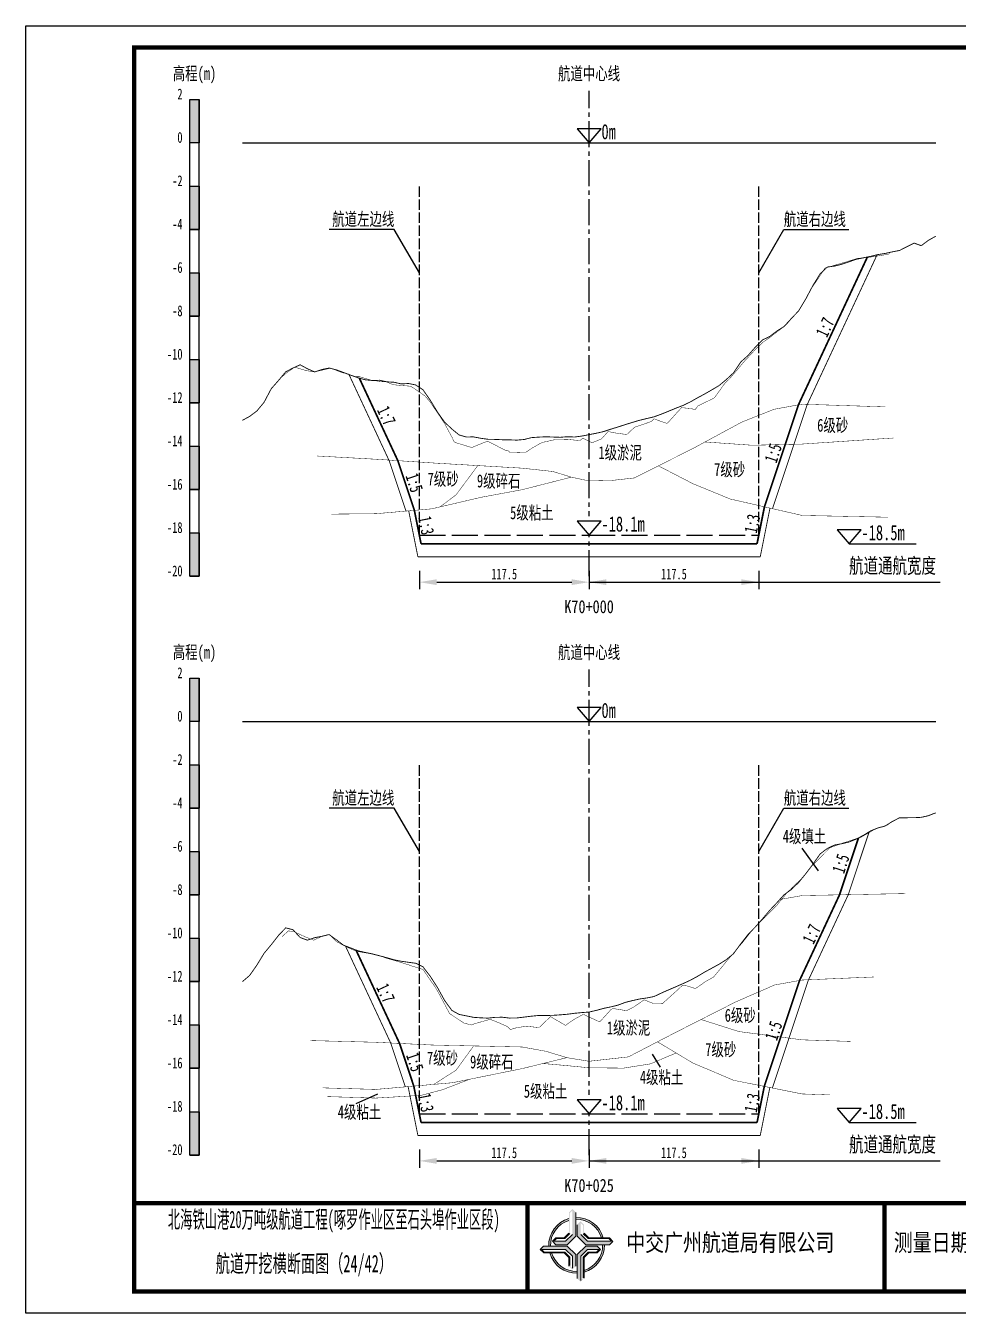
# Model space of a CAD drawing. Header units: millimetres. Extents: x 0 to 1680, y -8762 to 0.
# Drawn here: x 630 to 845.2, y -2970 to -2673 of the extents above; entities that cross this region are included whole.
import ezdxf
from ezdxf.enums import TextEntityAlignment as Align

# ---------------------------------------------------------------- set-up
doc = ezdxf.new("R2010")
doc.units = ezdxf.units.MM
for name, pattern in [('ACAD_ISO02W100', [15, 12, -3]), ('ACAD_ISO05W100', [33, 24, -3, 0, -3, 0, -3]), ('CENTER2', [1.125, 0.75, -0.125, 0.125, -0.125])]:
    doc.linetypes.add(name, pattern=pattern)
for name, color, linetype in [('0-桩号', 1, 'Continuous'), ('0-航道左右边线标注', 8, 'Continuous'), ('1-疏浚底高', 7, 'Continuous'), ('1-通航宽度', 7, 'Continuous'), ('1-通航底高', 7, 'Continuous'), ('202601', 5, 'Continuous'), ('DMX', 20, 'Continuous'), ('L1', 7, 'Continuous'), ('图幅外框线', 145, 'Continuous'), ('地质分层', 6, 'Continuous'), ('坡比', 1, 'Continuous'), ('尺寸标注', 1, 'Continuous'), ('开挖线', 4, 'Continuous'), ('标尺', 7, 'Continuous'), ('超挖线', 3, 'Continuous'), ('辅助框', 7, 'Continuous'), ('通航底面线', 7, 'ACAD_ISO02W100')]:
    doc.layers.add(name, color=color, linetype=linetype)
doc.styles.get("Standard").update_dxf_attribs({"font": 'arial.ttf'})
doc.styles.add('仿宋', font='仿宋_GB2312.ttf', dxfattribs={"width": 0.8})
doc.styles.add('仿宋GB2312', font='仿宋_GB2312.ttf', dxfattribs={"width": 0.7, "height": 2.5})
doc.styles.add('仿宋体', font='仿宋_GB2312.ttf', dxfattribs={"width": 0.8})
doc.dimstyles.new('2000', dxfattribs={"dimtxt": 3, "dimasz": 2.5, "dimexe": 1.25, "dimexo": 0.625, "dimtad": 1, "dimlfac": 2, "dimdsep": 46, "dimtxsty": 'Standard', "dimcen": 2.5, "dimadec": 0, "dimazin": 0, "dimtfac": 1, "dimtmove": 0, "dimatfit": 3, "dimfxl": 0, "dimarcsym": 0})

# ---------------------------------------------------------------- blocks, each defined once
blk = doc.blocks.new('标尺')
at = {"layer": '标尺', "linetype": 'Continuous'}
for points in [[(-2.116669999959413, 100), (0, 100), (0, 90), (-2.116669999959413, 90)], [(-2.116669999959413, 80), (0, 80), (0, 70), (-2.116669999959413, 70)], [(-2.116669999959413, 60), (0, 60), (0, 50), (-2.116669999959413, 50)], [(-2.116669999959413, 40), (0, 40), (0, 30), (-2.116669999959413, 30)], [(-2.116669999959413, 20), (0, 20), (0, 10), (-2.116669999959413, 10)], [(-2.116669999959413, 0), (0, 0), (0, -10), (-2.116669999959413, -10)]]:
    blk.add_hatch(color=256, dxfattribs=at).paths.add_polyline_path(points)
for p, q in [((-2.116669999959413, -10), (-2.116669999959413, 100)), ((0, -10), (0, 100)), ((-2.116669999959413, 80), (0, 80)), ((-2.116669999959413, 70), (0, 70)), ((-2.116669999959413, 60), (0, 60)), ((-2.116669999959413, 50), (0, 50)), ((-2.116669999959413, 40), (0, 40)), ((-2.116669999959413, 30), (0, 30)), ((-2.116669999959413, 20), (0, 20)), ((-2.116669999959413, 10), (0, 10)), ((-2.116669999959413, 0), (0, 0)), ((-2.116669999959413, -10), (0, -10))]:
    blk.add_line(p, q, dxfattribs=at)
at = {"layer": '标尺'}
for points in [[(-2.116669999959413, 100), (0, 100), (0, 90), (-2.116669999959413, 90)], [(-2.116669999959413, 100), (0, 100), (0, 90), (-2.116669999959413, 90)], [(-2.116669999959413, 80), (0, 80), (0, 70), (-2.116669999959413, 70)], [(-2.116669999959413, 80), (0, 80), (0, 70), (-2.116669999959413, 70)], [(-2.116669999959413, 60), (0, 60), (0, 50), (-2.116669999959413, 50)], [(-2.116669999959413, 60), (0, 60), (0, 50), (-2.116669999959413, 50)], [(-2.116669999959413, 40), (0, 40), (0, 30), (-2.116669999959413, 30)], [(-2.116669999959413, 40), (0, 40), (0, 30), (-2.116669999959413, 30)], [(-2.116669999959413, 20), (0, 20), (0, 10), (-2.116669999959413, 10)], [(-2.116669999959413, 20), (0, 20), (0, 10), (-2.116669999959413, 10)], [(-2.116669999959413, 0), (0, 0), (0, -10), (-2.116669999959413, -10)], [(-2.116669999959413, 0), (0, 0), (0, -10), (-2.116669999959413, -10)]]:
    blk.add_lwpolyline(points, close=True, dxfattribs=at)
at = {"layer": '标尺', "style": '仿宋GB2312', "width": 0.7}
blk.add_text('高程(m)', height=3, dxfattribs=at).set_placement((-1.058334999950603, 106.0000000009313), align=Align.MIDDLE_CENTER)
for s, p in [('2', (-3.816669999971054, 100)), ('0', (-3.816669999971054, 90)), ('-2', (-3.816669999971054, 80)), ('-4', (-3.816669999971054, 70)), ('-6', (-3.816669999971054, 60)), ('-8', (-3.816669999971054, 50)), ('-10', (-3.816669999971054, 40)), ('-12', (-3.816669999971054, 30)), ('-14', (-3.816669999971054, 20)), ('-16', (-3.816669999971054, 10)), ('-18', (-3.816669999971054, 0)), ('-20', (-3.816669999971054, -10))]:
    blk.add_text(s, height=2.5, dxfattribs=at).set_placement(p, align=Align.RIGHT)
blk = doc.blocks.new('*D100')
at = {"layer": 'Defpoints', "color": 0, "ltscale": 0.5}
for p in [(720.8333333328799, -2790.5), (760, -2790.5), (760, -2801.353346319222)]:
    blk.add_point(p, dxfattribs=at)
at = {"layer": '尺寸标注', "color": 0, "lineweight": -2, "ltscale": 0.5}
for p, q in [((720.8333333328799, -2798.75), (720.8333333328799, -2802.953346319222)), ((760, -2798.75), (760, -2802.953346319222)), ((724.8333333328799, -2801.353346319222), (756, -2801.353346319222))]:
    blk.add_line(p, q, dxfattribs=at)
at = {"layer": '尺寸标注', "color": 0, "ltscale": 0.5}
for points in [[(724.8333333328799, -2800.686679652555), (724.8333333328799, -2802.020012985888), (720.8333333328799, -2801.353346319222)], [(756, -2800.686679652555), (756, -2802.020012985888), (760, -2801.353346319222)]]:
    blk.add_solid(points, dxfattribs=at)
at = {"layer": '尺寸标注', "color": 0, "ltscale": 0.5, "insert": (740.4166666664399, -2799.478346319222), "char_height": 2.5, "attachment_point": 5, "style": '仿宋GB2312'}
blk.add_mtext('117.5', dxfattribs=at)
blk = doc.blocks.new('*D101')
at = {"layer": 'Defpoints', "color": 0, "ltscale": 0.5}
for p in [(720.833333335371, -2924), (760, -2924), (760, -2934.853316132112)]:
    blk.add_point(p, dxfattribs=at)
at = {"layer": '尺寸标注', "color": 0, "lineweight": -2, "ltscale": 0.5}
for p, q in [((720.833333335371, -2932.25), (720.833333335371, -2936.453316132112)), ((760, -2932.25), (760, -2936.453316132112)), ((724.833333335371, -2934.853316132112), (756, -2934.853316132112))]:
    blk.add_line(p, q, dxfattribs=at)
at = {"layer": '尺寸标注', "color": 0, "ltscale": 0.5}
for points in [[(724.833333335371, -2934.186649465445), (724.833333335371, -2935.519982798779), (720.833333335371, -2934.853316132112)], [(756, -2934.186649465445), (756, -2935.519982798779), (760, -2934.853316132112)]]:
    blk.add_solid(points, dxfattribs=at)
at = {"layer": '尺寸标注', "color": 0, "ltscale": 0.5, "insert": (740.4166666676855, -2932.978316132112), "char_height": 2.5, "attachment_point": 5, "style": '仿宋GB2312'}
blk.add_mtext('117.5', dxfattribs=at)
blk = doc.blocks.new('*D61')
at = {"layer": 'Defpoints', "color": 0, "ltscale": 0.5}
for p in [(760, -2790.5), (799.166666664629, -2790.5), (799.166666664629, -2801.353292630159)]:
    blk.add_point(p, dxfattribs=at)
at = {"layer": '尺寸标注', "color": 0, "lineweight": -2, "ltscale": 0.5}
for p, q in [((760, -2798.75), (760, -2802.953292630159)), ((799.166666664629, -2798.75), (799.166666664629, -2802.953292630159)), ((764, -2801.353292630159), (795.166666664629, -2801.353292630159))]:
    blk.add_line(p, q, dxfattribs=at)
at = {"layer": '尺寸标注', "color": 0, "ltscale": 0.5}
for points in [[(764, -2800.686625963492), (764, -2802.019959296825), (760, -2801.353292630159)], [(795.166666664629, -2800.686625963492), (795.166666664629, -2802.019959296825), (799.166666664629, -2801.353292630159)]]:
    blk.add_solid(points, dxfattribs=at)
at = {"layer": '尺寸标注', "color": 0, "ltscale": 0.5, "insert": (779.5833333323145, -2799.478292630159), "char_height": 2.5, "attachment_point": 5, "style": '仿宋GB2312'}
blk.add_mtext('117.5', dxfattribs=at)
blk = doc.blocks.new('*D62')
at = {"layer": 'Defpoints', "color": 0, "ltscale": 0.5}
for p in [(760, -2924), (799.1666666673218, -2924), (799.1666666673218, -2934.853262432221)]:
    blk.add_point(p, dxfattribs=at)
at = {"layer": '尺寸标注', "color": 0, "lineweight": -2, "ltscale": 0.5}
for p, q in [((760, -2932.25), (760, -2936.453262432221)), ((799.1666666673218, -2932.25), (799.1666666673218, -2936.453262432221)), ((764, -2934.853262432221), (795.1666666673218, -2934.853262432221))]:
    blk.add_line(p, q, dxfattribs=at)
at = {"layer": '尺寸标注', "color": 0, "ltscale": 0.5}
for points in [[(764, -2934.186595765554), (764, -2935.519929098887), (760, -2934.853262432221)], [(795.1666666673218, -2934.186595765554), (795.1666666673218, -2935.519929098887), (799.1666666673218, -2934.853262432221)]]:
    blk.add_solid(points, dxfattribs=at)
at = {"layer": '尺寸标注', "color": 0, "ltscale": 0.5, "insert": (779.5833333336609, -2932.978262432221), "char_height": 2.5, "attachment_point": 5, "style": '仿宋GB2312'}
blk.add_mtext('117.5', dxfattribs=at)
blk = doc.blocks.new('通航底高')
at = {"layer": '1-通航底高'}
for p, q in [((-2.762494692986365, 3.232132659759372), (5.923793651163578e-06, 6.932765245437622e-06)), ((2.762506540631875, 3.232132659759372), (-2.762494692986365, 3.232132659759372)), ((5.923793651163578e-06, 6.932765245437622e-06), (2.762506540631875, 3.232132659759372))]:
    blk.add_line(p, q, dxfattribs=at)
at = {"layer": '1-通航底高', "style": '仿宋', "width": 0.7}
blk.add_attdef('通航底高', (2.856129719933961, 0.8203305718488991), '', height=3.5, dxfattribs=at)
blk = doc.blocks.new('疏浚底高')
at = {"layer": '1-疏浚底高'}
for p, q in [((-2.762500616780017, 3.232125726994127), (0, 0)), ((2.762500616838224, 3.232125726994127), (-2.762500616780017, 3.232125726994127)), ((0, 0), (2.762500616838224, 3.232125726994127)), ((-5.923793651163578e-06, -6.932765245437622e-06), (15.51466270413067, -6.932765245437622e-06))]:
    blk.add_line(p, q, dxfattribs=at)
at = {"layer": '1-疏浚底高', "style": '仿宋', "width": 0.7}
blk.add_attdef('疏浚底高', (2.856123796140309, 0.8203236390836537), '', height=3.5, dxfattribs=at)

msp = doc.modelspace()

# ---------------------------------------------------------------- hatches: boundary and pattern name
at = {"layer": '辅助框'}
h = msp.add_hatch(color=5, dxfattribs=at)
h.paths.add_polyline_path([(756.9546421004719, -2946.74553191449), (756.1757059279867, -2945.967633330601), (755.3669512679762, -2946.776153838413), (755.3669512679762, -2951.536597661751), (754.2904413528032, -2952.61202307679), (752.3438002486713, -2952.61202307679), (751.547657017488, -2953.407358598965), (752.3430715377517, -2954.199178398865), (754.978640901137, -2954.199178398865), (756.9546421004719, -2952.223855132359)])
h.paths.add_polyline_path([(756.1454878371842, -2951.83503367235), (754.5901777511127, -2953.390380010384), (751.8645652053542, -2953.390380010384), (752.4652603744156, -2952.792388774889), (754.409891606111, -2952.792388774889), (755.5465556777604, -2951.624466802376), (755.5465556777604, -2946.865021880406), (756.1454878371842, -2946.267331255215)], flags=16)
h = msp.add_hatch(color=5, dxfattribs=at)
edge = h.paths.add_edge_path()
edge.add_ellipse((757.1048981643207, -2954.349361724156), major_axis=(-6.017077195920141, 1.733884546287947e-06), ratio=0.9999999825377229, start_angle=-73.21171767175571, end_angle=1.446762146054482, ccw=False)
edge.add_line((755.3669512679762, -2948.588740434902), (755.3669512679762, -2948.167564622419))
edge.add_ellipse((757.1048981643207, -2954.349361724156), major_axis=(-6.421454345493813, 3.783831980513644e-06), ratio=0.9999999825377264, start_angle=-74.29719975771904, end_angle=1.35689506309039)
edge.add_line((750.685244392354, -2954.501418437975), (751.0897390786893, -2954.501279624957))
edge = h.paths.add_edge_path()
edge.add_ellipse((757.1048981643207, -2954.349361724156), major_axis=(-6.017077195920906, 2.624791690933952e-07), ratio=0.9999999825377339, start_angle=196.7802887631043, end_angle=271.43091869106274, ccw=False)
edge.add_line((762.865761531014, -2952.612217217224), (763.2869208644516, -2952.612217217224))
edge.add_ellipse((757.1048981643207, -2954.349361724156), major_axis=(-6.42145434549481, 2.055023733972632e-07), ratio=0.9999999825377471, start_angle=195.6953323995753, end_angle=271.3407921785149)
edge.add_line((756.9546421004719, -2947.929665483731), (756.9546421004719, -2948.334160818356))
edge = h.paths.add_edge_path()
edge.add_ellipse((757.1048981643207, -2954.349361724156), major_axis=(-6.421454345494847, 2.398647111377442e-07), ratio=0.9999999825377328, start_angle=105.7065267224622, end_angle=181.3336320078198)
edge.add_line((763.5246130752154, -2954.199907793301), (763.1201189920195, -2954.199907793301))
edge.add_ellipse((757.1048981643207, -2954.349361724156), major_axis=(-6.017077195920033, 3.038804149501319e-06), ratio=0.9999999825377467, start_angle=106.79232762585761, end_angle=181.4233031416354, ccw=False)
edge.add_line((758.8432505386062, -2960.109860479134), (758.8432505386062, -2960.53104462673))
edge = h.paths.add_edge_path()
edge.add_ellipse((757.1048981643207, -2954.349361724156), major_axis=(6.017077195919978, 2.129043967020969e-06), ratio=0.9999999825377341, start_angle=196.8039056354283, end_angle=271.4347580706571, ccw=False)
edge.add_line((751.3447520370073, -2956.088882915514), (750.9235845124311, -2956.089027449148))
edge.add_ellipse((757.1048981643207, -2954.349361724156), major_axis=(6.421454345494965, 1.010893226884053e-06), ratio=0.9999999825377122, start_angle=195.7186902341801, end_angle=271.3444001294426)
edge.add_line((757.2555596847124, -2960.769048223275), (757.2555596847124, -2960.364552247542))
h = msp.add_hatch(color=5, dxfattribs=at)
h.paths.add_polyline_path([(759.2303930922933, -2954.199907793301), (764.7087164382524, -2954.199907793301), (765.4866149795241, -2953.420971685188), (764.6780945357866, -2952.612217217224), (759.9176505202837, -2952.612217217224), (758.8422251479811, -2951.535707109707), (758.8422251479811, -2949.589066240566), (758.0468895400651, -2948.792922881382), (757.2550698898025, -2949.58833735873), (757.2550698898025, -2952.223906743782)])
h.paths.add_polyline_path([(758.0638682998307, -2951.835443486946), (758.0638682998307, -2949.109831133144), (758.6618594283648, -2949.710526152867), (758.6618594283648, -2951.65515742709), (759.8297815505452, -2952.791821563022), (764.5892263869829, -2952.791821563022), (765.1869169906265, -2953.390753594178), (759.6192146590836, -2953.390753594178)], flags=16)
h = msp.add_hatch(color=5, dxfattribs=at)
h.paths.add_polyline_path([(754.9782503555007, -2954.499945122498), (749.4999273299761, -2954.501825176257), (748.7222961379475, -2955.281028228062), (749.531094078023, -2956.089505327481), (754.2915378371663, -2956.087871709603), (755.3673325637467, -2957.164012334602), (755.368000605721, -2959.110653374451), (756.1636093948073, -2959.906523638027), (756.9551560134478, -2959.110837432163), (756.9542515548355, -2956.475268389004)])
h.paths.add_polyline_path([(756.1455864882953, -2956.864009014147), (756.1465218581743, -2959.589621367711), (755.5483246261067, -2958.989131426113), (755.5476572890766, -2957.044500322598), (754.3793451339193, -2955.908237114685), (749.6199005752094, -2955.909870391148), (749.0220044661946, -2955.311143438118), (754.5897064986713, -2955.309232793587)], flags=16)
h = msp.add_hatch(color=5, dxfattribs=at)
h.paths.add_polyline_path([(759.2315609054156, -2954.499116606968), (757.2555596847124, -2956.474439873474), (757.2555596847124, -2961.952763262051), (758.034495878566, -2962.730661675232), (758.8432505386062, -2961.92214116742), (758.8432505386062, -2957.161697344082), (759.9197604537494, -2956.086271929043), (761.8664015578813, -2956.086271929043), (762.6625447677262, -2955.290936406868), (761.8671302474625, -2954.499116606968)])
h.paths.add_polyline_path([(759.6200240768082, -2955.307915166633), (762.34563657986, -2955.307915166633), (761.744941432137, -2955.905906230944), (759.8003101791031, -2955.905906230944), (758.6636461074538, -2957.073828203457), (758.6636461074538, -2961.833273125428), (758.0647139693684, -2962.430963750619), (758.0647139693684, -2956.863261333483)], flags=16)

# ---------------------------------------------------------------- linework, layer by layer
at = {"layer": '0-航道左右边线标注', "linetype": 'ACAD_ISO02W100', "ltscale": 0.2}
for points in [[(720.8333333328801, -2790.5), (720.8333333328801, -2710)], [(799.1666666646288, -2790.5), (799.1666666646288, -2710)], [(720.8333333353712, -2924), (720.8333333353712, -2843.5)], [(799.1666666673218, -2924), (799.1666666673218, -2843.5)]]:
    msp.add_lwpolyline(points, dxfattribs=at)
at = {"layer": '0-航道左右边线标注'}
for points in [[(720.8333333328799, -2730), (715.0598306410127, -2719.999999999984), (700.0598306410127, -2719.99999999994)], [(799.166666664629, -2730), (804.9401693565544, -2720.000000000016), (819.9401693565544, -2720.00000000006)], [(720.833333335371, -2863.5), (715.0598306435038, -2853.499999999984), (700.0598306435038, -2853.49999999994)], [(799.1666666673218, -2863.5), (804.9401693592472, -2853.500000000016), (819.9401693592472, -2853.50000000006)]]:
    msp.add_lwpolyline(points, dxfattribs=at)
at = {"layer": '1-通航宽度'}
for points in [[(760, -2801.35), (841, -2801.35)], [(760, -2934.85), (841, -2934.85)]]:
    msp.add_lwpolyline(points, dxfattribs=at)
at = {"layer": '202601', "color": 1, "linetype": 'Continuous', "const_width": 0.1}
for points in [[(689.1659999998005, -2754), (689.8263703701706, -2753.35000038147), (692.0597037035046, -2751.75000190735), (694.7330370368376, -2752.550001144409), (696.6430370368375, -2752.849998474121), (699.8763703701707, -2752.10000038147), (700.3130370368376, -2751.950001716608), (700.4997037035046, -2752.049999237061), (703.1297037035046, -2753.049998283379), (704.5497037035046, -2753.35000038147), (705.7797037035045, -2753.94999980926), (706.9863703701706, -2753.94999980926), (709.6530370368376, -2754.74999904632), (712.1830370368376, -2755.10000228882), (713.2130370368376, -2755.149998664858), (714.7697037035045, -2755.799999237061), (716.8497037035046, -2755.99999904632), (718.8397037035046, -2756.149997711178), (719.6930370368376, -2756.700000762939), (722.1963703701706, -2758.449997901909), (723.2130370368376, -2759.650001525879), (725.5397037035046, -2763.04999828339), (726.6530370368376, -2764.74999904632), (728.3763703701705, -2767.950000762939), (728.8863703701705, -2769.000000953669), (729.2997037035046, -2769.200000762939), (732.9330370368376, -2770.300002098078), (735.7130370368376, -2769.14999961853), (736.6397037035046, -2768.85000228882), (740.8163703701706, -2770.99999904632), (741.3697037035046, -2771.050000190729), (741.7563703701705, -2771.44999980926), (742.2263703701706, -2771.44999980926), (745.4830370368376, -2771.35000228882), (746.7997037035046, -2770.450000762939), (748.3897037035047, -2769.549999237061), (749.1097037035046, -2769.14999961853), (752.2263703701706, -2768.44999790192), (752.6863703701706, -2768.44999790192), (754.9630370368376, -2768.400001525879), (757.8363703701706, -2768.699998855591), (758.6130370368376, -2768.150000572199), (760.6797037035046, -2769.200000762939), (762.8763703701707, -2768.299999237061), (764.3930370368375, -2766.599998474121), (765.8163703701706, -2766.900000572199), (768.6897037035046, -2767.300000190729), (770.5297037035045, -2765.59999942779), (772.0363703701705, -2765.10000228882), (774.3430370368376, -2764.29999828339), (775.0097037035046, -2763.649997711178), (775.4163703701706, -2763.85000228882), (778.0297037035045, -2764.74999904632), (780.3697037035046, -2762.150001525879), (781.3463703701706, -2761.10000133514), (783.4497037035046, -2761.300001144409), (784.4863703701706, -2761.550002098078), (785.1130370368376, -2760.700001716608), (788.8030370368376, -2758.899998664851), (789.0197037035045, -2758.699998855591), (791.3597037035046, -2755.450000762939), (792.4130370368375, -2754.450001716608), (796.0663703701706, -2750.149998664851), (796.5897037035046, -2749.60000038147), (798.4097037035045, -2747.649998664858), (800.1863703701706, -2745.949997901909), (801.5830370368376, -2745), (805.1763703701706, -2742.24999904632), (805.3763703701705, -2742.10000038147), (805.6063703701706, -2741.84999942779), (808.6063703701706, -2738.399999141689), (809.5663703701706, -2736.84999942779), (811.0430370368376, -2734.000000953669), (813.3897037035046, -2730.55000066757), (814.4330370368376, -2728.90000104904), (819.4097037035045, -2727.449998855591), (819.4830370368376, -2727.400000095358), (819.5163703701705, -2727.400000095358), (819.5530370368376, -2727.400000095358), (822.0097037035046, -2726.64999961853), (824.6763703701706, -2726.40000104904), (825.0363703701706, -2726.349999904629), (828.8730370368376, -2725.750000476828), (829.1497037035045, -2725.650000572199), (829.3263703701706, -2725.450000762939)], [(689.1660000001984, -2883.14999999907), (689.3963703705685, -2882.90000057127), (690.5997037039025, -2881.799999236131), (691.8897037039025, -2881.94999790098), (694.5463703705685, -2883.19999790098), (696.4197037039025, -2883.95000076201), (698.7030370372355, -2882.90000057127), (700.0463703705685, -2882.649999617601), (701.8197037039025, -2884.35000038054), (704.7697037039025, -2885.850001334213), (706.2997037039025, -2886.500001906421), (708.6063703705685, -2886.900001524949), (709.8530370372355, -2886.999999045391), (712.4030370372355, -2887.799998282462), (712.8297037039025, -2887.950001715679), (713.4363703705685, -2888.150001524949), (715.7197037039025, -2888.800002097149), (718.5697037039025, -2889.699998854661), (718.6730370372355, -2889.749999999069), (719.2863703705685, -2889.94999980833), (721.6630370372355, -2890.69999790098), (721.7763703705685, -2890.850001334213), (724.4397037039025, -2894.699998854661), (725.2997037039025, -2896.149998663921), (727.7963703705685, -2900.850001334213), (731.1197037039025, -2903.049999236131), (732.8097037039025, -2903.499999999069), (733.7930370372355, -2903.150001524949), (737.1763703705685, -2902.199998854661), (739.2097037039025, -2902.99999809172), (741.1097037039025, -2903.849998473192), (741.8230370372355, -2904.5500001898), (743.4063703705685, -2904.09999942686), (745.6197037039025, -2903.800002097149), (748.3863703705684, -2904.09999942686), (748.4563703705685, -2904.09999942686), (748.6830370372355, -2903.899999617601), (751.1297037039025, -2901.549998282449), (751.6597037039024, -2901.900001524949), (754.5630370372355, -2903.600002287891), (756.4497037039025, -2902.249999999069), (758.6830370372355, -2901.05000114348), (762.4530370372355, -2902.799998282449), (762.4563703705685, -2902.799998282449), (765.0530370372355, -2899.94999980833), (765.4963703705685, -2899.699998854661), (768.6630370372354, -2900.20000076201), (770.1530370372354, -2899.44999790098), (772.7230370372355, -2897.70000076201), (774.8463703705685, -2898.55000114348), (776.1930370372355, -2898.55000114348), (777.0063703705684, -2898.499999999069), (780.2230370372355, -2895.60000038054), (781.6163703705685, -2894.299999236131), (782.6197037039025, -2894.499999045391), (784.5497037039025, -2895.099998473192), (786.8663703705685, -2893.499999999069), (788.7230370372355, -2892.44999980833), (790.2697037039025, -2890.60000038054), (791.8997037039024, -2888.600002287891), (793.3197037039025, -2886.94999790098), (795.4863703705685, -2884.400001524949), (797.8430370372355, -2881.399999617601), (800.6363703705684, -2878.600002287891), (802.9330370372355, -2876.300002097149), (803.2163703705685, -2876.05000114348), (803.4730370372355, -2875.699997900992), (805.8930370372354, -2872.74999952223), (807.9697037039025, -2870.749999045391), (808.8363703705685, -2869.94999980833), (809.9997037039025, -2868.55000114348), (811.5463703705685, -2866.6999993315), (815.0430370372355, -2863.14999914076), (815.4797037039025, -2862.649999617601), (818.7897037039025, -2861.45000076201), (818.9997037039025, -2861.399999617601), (821.2463703705685, -2860.64999914076), (822.7430370372355, -2860.20000076201), (826.1330370372355, -2858.249999045391), (826.7297037039025, -2858.049999236131), (828.8930370372354, -2857.349999903699), (829.2097037039025, -2857.150000094442), (829.2730370372354, -2857.0500001898)]]:
    msp.add_lwpolyline(points, dxfattribs=at)
at = {"layer": 'DMX', "color": 7, "linetype": 'Continuous', "const_width": 0.2}
for points in [[(679.9999999999994, -2764.029999999795), (679.9999999999994, -2764.029999999795), (681.6666666666279, -2763.115000000224), (683.3333333333721, -2761.875), (685, -2759.85999999987), (686.6666666666279, -2756.714999999851), (688.3333333333721, -2754.830000000075), (690, -2752.819999999832), (691.6666666666279, -2751.959999999963), (693.3333333333721, -2751.209999999963), (695, -2752.120000000112), (696.6666666666279, -2752.85999999987), (698.3333333333721, -2752.305000000168), (700, -2751.955000000075), (701.6666666666279, -2752.370000000112), (703.3333333333721, -2752.979999999981), (705, -2753.60999999987), (706.6666666666279, -2754.200000000186), (708.3333333333721, -2754.669999999925), (710, -2754.834999999963), (711.6666666666279, -2754.774999999907), (713.3333333333721, -2755.14000000013), (715, -2755.240000000224), (716.6666666666279, -2755.625), (718.3333333333721, -2755.524999999907), (720, -2755.865000000224), (721.6666666666279, -2756.964999999851), (723.3333333333721, -2759.345000000205), (725, -2762.075000000186), (726.6666666666279, -2764.450000000186), (728.3333333333721, -2766.01500000013), (730, -2767.395000000019), (731.6666666666279, -2767.85999999987), (733.3333333333721, -2767.845000000205), (735, -2768.160000000149), (736.6666666666279, -2768.39000000013), (738.3333333333721, -2768.424999999814), (740, -2768.5), (741.6666666666279, -2768.524999999907), (743.3333333333721, -2768.589999999851), (745, -2768.444999999832), (746.6666666666279, -2768.020000000019), (748.3333333333721, -2767.895000000019), (750, -2767.819999999832), (751.6666666666279, -2767.875), (753.3333333333721, -2767.935000000056), (755, -2767.805000000168), (756.6666666666279, -2767.870000000112), (758.3333333333721, -2767.649999999907), (760, -2767.330000000075), (761.6666666666279, -2767), (763.3333333333721, -2766.620000000112), (765, -2766.069999999832), (766.6666666666279, -2765.555000000168), (768.3333333333721, -2765.020000000019), (770, -2764.495000000112), (771.6666666666279, -2764.004999999888), (773.3333333333721, -2763.604999999981), (775, -2763.209999999963), (776.6666666666279, -2762.600000000093), (778.3333333333721, -2761.924999999814), (780, -2761.23499999987), (781.6666666666279, -2760.595000000205), (783.3333333333721, -2759.794999999925), (785, -2758.845000000205), (786.6666666666279, -2757.955000000075), (788.3333333333721, -2756.990000000224), (790, -2756), (791.6666666666279, -2754.620000000112), (793.3333333333721, -2753.069999999832), (795, -2750.580000000075), (796.6666666666279, -2749.084999999963), (798.3333333333721, -2747.174999999814), (800, -2745.490000000224), (801.6666666666279, -2744.694999999832), (803.3333333333721, -2743.419999999925), (805, -2742.379999999888), (806.6666666666279, -2740.544999999925), (808.3333333333721, -2738.805000000168), (810, -2736.044999999925), (811.6666666666279, -2732.899999999907), (813.3333333333721, -2730.200000000186), (815, -2728.660000000149), (816.6666666666279, -2728.435000000056), (818.3333333333721, -2728.009999999776), (820, -2727.450000000186), (821.6666666666279, -2726.85999999987), (823.3333333333721, -2726.529999999795), (825, -2726.185000000056), (826.6666666666279, -2725.785000000149), (828.3333333333721, -2725.520000000019), (830, -2725.149999999907), (831.6666666666279, -2724.834999999963), (833.3333333333721, -2723.979999999981), (835, -2723.129999999888), (836.6666666666279, -2723.73499999987), (838.3333333333721, -2722.48499999987), (840, -2721.555000000168)], [(679.9999999999995, -2893.504999999888), (679.9999999999995, -2893.504999999888), (681.6666666666279, -2892.084999999963), (683.3333333333721, -2889.700000000186), (685, -2886.970000000205), (686.6666666666279, -2884.975000000093), (688.3333333333721, -2882.839999999851), (690, -2881.095000000205), (691.6666666666279, -2881.529999999795), (693.3333333333721, -2883.334999999963), (695, -2883.935000000056), (696.6666666666279, -2883.365000000224), (698.3333333333721, -2883.049999999814), (700, -2882.645000000019), (701.6666666666279, -2883.830000000075), (703.3333333333721, -2885.104999999981), (705, -2885.740000000224), (706.6666666666279, -2886.39000000013), (708.3333333333721, -2886.770000000019), (710, -2887.115000000224), (711.6666666666279, -2887.544999999925), (713.3333333333721, -2887.995000000112), (715, -2888.470000000205), (716.6666666666279, -2888.799999999814), (718.3333333333721, -2889.040000000037), (720, -2889.26500000013), (721.6666666666279, -2890.089999999851), (723.3333333333721, -2892.245000000112), (725, -2894.830000000075), (726.6666666666279, -2897.850000000093), (728.3333333333721, -2900.14000000013), (730, -2901.064999999944), (731.6666666666279, -2901.395000000019), (733.3333333333721, -2901.740000000224), (735, -2901.854999999981), (736.6666666666279, -2901.924999999814), (738.3333333333721, -2901.73499999987), (740, -2901.714999999851), (741.6666666666279, -2901.910000000149), (743.3333333333721, -2901.884999999776), (745, -2901.680000000168), (746.6666666666279, -2901.475000000093), (748.3333333333721, -2901.314999999944), (750, -2901.310000000056), (751.6666666666279, -2901.279999999795), (753.3333333333721, -2901.165000000037), (755, -2901.024999999907), (756.6666666666279, -2900.805000000168), (758.3333333333721, -2900.64000000013), (760, -2900.520000000019), (761.6666666666279, -2900.134999999776), (763.3333333333721, -2899.680000000168), (765, -2899.330000000075), (766.6666666666279, -2898.924999999814), (768.3333333333721, -2898.299999999814), (770, -2897.879999999888), (771.6666666666279, -2897.509999999776), (773.3333333333721, -2897.26500000013), (775, -2896.935000000056), (776.6666666666279, -2896.149999999907), (778.3333333333721, -2895.404999999795), (780, -2894.694999999832), (781.6666666666279, -2893.964999999851), (783.3333333333721, -2893.205000000075), (785, -2892.294999999925), (786.6666666666279, -2891.299999999814), (788.3333333333721, -2890.395000000019), (790, -2889.490000000224), (791.6666666666279, -2888.435000000056), (793.3333333333721, -2887.055000000168), (795, -2884.785000000149), (796.6666666666279, -2882.645000000019), (798.3333333333721, -2880.935000000056), (800, -2879.049999999814), (801.6666666666279, -2877.084999999963), (803.3333333333721, -2875.314999999944), (805, -2873.459999999963), (806.6666666666279, -2872.270000000019), (808.3333333333721, -2870.665000000037), (810, -2868.620000000112), (811.6666666666279, -2866.419999999925), (813.3333333333721, -2864.040000000037), (815, -2862.759999999776), (816.6666666666279, -2861.98499999987), (818.3333333333721, -2861.689999999944), (820, -2861.294999999925), (821.6666666666279, -2860.60999999987), (823.3333333333721, -2859.729999999981), (825, -2858.714999999851), (826.6666666666279, -2858.049999999814), (828.3333333333721, -2857.604999999981), (830, -2856.549999999814), (831.6666666666279, -2855.694999999832), (833.3333333333721, -2855.694999999832), (835, -2855.689999999944), (836.6666666666279, -2855.600000000093), (838.3333333333721, -2855.220000000205), (840, -2854.560000000056)]]:
    msp.add_lwpolyline(points, dxfattribs=at)
at = {"layer": 'L1', "linetype": 'CENTER2', "ltscale": 8}
for p, q in [((759.9999999999995, -2800), (759.9999999999995, -2688)), ((759.9999999999995, -2933.499999999069), (759.9999999999995, -2821.499999999069))]:
    msp.add_line(p, q, dxfattribs=at)
at = {"layer": 'L1'}
for p, q in [((757.2374993832195, -2696.767874272773), (759.9999999999995, -2699.999999999767)), ((762.7625006168378, -2696.767874272773), (757.2374993832195, -2696.767874272773)), ((759.9999999999995, -2699.999999999767), (762.7625006168378, -2696.767874272773)), ((679.9999999999995, -2699.999999999767), (839.9999999999995, -2700.000000000233)), ((757.2374993832195, -2830.267874271842), (759.9999999999995, -2833.499999998836)), ((762.7625006168378, -2830.267874271842), (757.2374993832195, -2830.267874271842)), ((759.9999999999995, -2833.499999998836), (762.7625006168378, -2830.267874271842)), ((679.9999999999995, -2833.499999998836), (839.9999999999995, -2833.499999999302))]:
    msp.add_line(p, q, dxfattribs=at)
at = {"layer": '地质分层', "linetype": 'ACAD_ISO05W100', "ltscale": 0.2, "const_width": 0.1, "flags": 128}
for points in [[(697.3205324839801, -2772.249301085249), (710.8337391670793, -2772.9971868149), (724.9243048229255, -2773.915503333788), (744.5627681049518, -2775.053447155282), (751.6192534556612, -2775.821272626519), (755.9256796329282, -2777.126778427511), (760, -2778.004062753171), (765.3250140412711, -2777.877780733164), (770.4319041748531, -2777.313856062479), (783.9524045432918, -2770.526571780909), (795.2218185006641, -2764.441838043742), (802.6811638432555, -2761.474167640787), (809.1669010939077, -2760.295166984666), (828.3764063995332, -2760.918318263721)], [(786.7603589860955, -2769.010463206563), (797.7140927412547, -2769.774223592598), (809.1669010939077, -2769.495167747606), (830.1940538119525, -2768.098600167781)], [(725.6259501884924, -2783.984774061013), (729.3111269436777, -2781.200764054898), (734.3189234428573, -2774.459871192928)], [(775.9980370022822, -2774.519660225138), (783.9908547769301, -2778.650317155756), (792.5547704701312, -2782.1644157595), (809.1669010939077, -2785.96183301555), (828.9566553807817, -2786.367606084794)], [(700.5119018829428, -2785.656980247237), (710.8337391670793, -2785.559686904307), (723.6834109164774, -2784.437610911205), (735.1206077118404, -2781.77141813701), (744.5627681049518, -2780.022060459945), (755.9256796329282, -2777.126778427511)], [(804.006332744495, -2874.565951655153), (809.1669010939077, -2873.642637300305), (832.9582025565245, -2873.192516798297)], [(695.6741633852944, -2907.099167915992), (710.8337391670793, -2907.489124225453), (723.662438061554, -2908.120692558121), (744.5627681049518, -2908.57947345823), (750.095226009842, -2909.579628937412), (754.8665504679084, -2911.038565317169), (760, -2911.874875327572), (769.0791550432332, -2910.860908857547), (779.6040326566435, -2905.408739786595), (793.8725648443215, -2898.163855533116), (802.8384602540173, -2894.268872247078), (809.1669010939077, -2893.132444656454), (825.6830175790951, -2892.428000741851)], [(785.8439197250409, -2902.240420931485), (794.5681645274162, -2905.01843392849), (809.1669010939077, -2906.932445800863), (820.4325873416648, -2907.29215795685)], [(775.7767828733195, -2907.39135789033), (784.0258095348254, -2912.305040531792), (793.3797027575783, -2916.264626166783), (809.1669010939077, -2919.410222010221), (815.6060785718979, -2919.633086357432)], [(724.1849543857388, -2917.198830540292), (729.3286043223925, -2913.906640431844), (733.3634217240615, -2908.33363780845)], [(749.3674191535683, -2912.386273106094), (754.737217863556, -2912.863581673242), (760, -2913.374875089154), (767.9682452819543, -2913.450380599126), (774.1615768461488, -2912.470584050752), (780.0903616255382, -2909.960819465108)], [(698.5299671082757, -2918.00888958713), (710.8337391670793, -2918.364124285057), (728.4582308498211, -2916.825859072618), (744.5627681049518, -2913.563780110795), (754.8665504679084, -2911.038565317169)], [(699.6240510316566, -2920.025021226145), (710.8337391670793, -2920.364124761894), (721.2715326189063, -2919.72892712662), (726.1651987293735, -2918.443609559909), (732.4420984488679, -2916.018900730647)]]:
    msp.add_lwpolyline(points, dxfattribs=at)
at = {"layer": '地质分层'}
for points in [[(809.1209558768824, -2862.741183611204), (812.8807435788622, -2867.9749693827)], [(774.5245357328022, -2910.222837283978), (776.3711852822962, -2913.266418516618)], [(706.2201976277647, -2921.618989033177), (711.2695235177089, -2919.405116174865)]]:
    msp.add_lwpolyline(points, dxfattribs=at)
at = {"layer": '开挖线', "linetype": 'Continuous', "const_width": 0.4, "flags": 128}
for points in [[(808.3131020696219, -2760.450373643666), (824.2291451958321, -2726.344566944402)], [(715.867256801974, -2773.325233431703), (706.9838951335515, -2754.289458427805)], [(800.4718267402098, -2783.974199632382), (808.3131020696219, -2760.450373643666)], [(719.6876891901941, -2784.786530596597), (715.867256801974, -2773.325233431703)], [(721.2303830714623, -2792.500000002938), (719.6876891901941, -2784.786530596597)], [(798.7666666660987, -2792.500000002938), (800.4718267402098, -2783.974199632382)], [(721.2303830714623, -2792.500000002938), (798.7666666660987, -2792.500000002938)], [(817.7974219299357, -2873.479351808025), (822.1770297725196, -2860.340528280005)], [(808.5765022917277, -2893.238465318611), (817.7974219299357, -2873.479351808025)], [(716.2688457249577, -2907.756699387585), (706.215630820172, -2886.214096020034)], [(800.4326805757972, -2917.6699304669), (808.5765022917277, -2893.238465318611)], [(719.5510387898706, -2917.603278582524), (716.2688457249577, -2907.756699387585)], [(721.2303830739534, -2926.000000002938), (719.5510387898706, -2917.603278582524)], [(798.7666666685898, -2926.000000002938), (800.4326805757972, -2917.6699304669)], [(721.2303830739534, -2926.000000002938), (798.7666666685898, -2926.000000002938)]]:
    msp.add_lwpolyline(points, dxfattribs=at)
at = {"layer": '超挖线', "linetype": 'ACAD_ISO02W100', "ltscale": 0.5, "const_width": 0.2, "flags": 128}
for points in [[(810.3673586647105, -2760.334109511233), (826.4680290200441, -2725.832673035319)], [(713.8045211636307, -2773.190799920867), (704.5954523238177, -2753.457080978296)], [(802.3302323950816, -2784.399018209985), (810.3520343337487, -2760.333612393983)], [(717.7442466281209, -2784.956238452595), (713.8228315619795, -2773.191993254171)], [(720.4970497714198, -2795.500000002938), (718.3772424028807, -2784.900963160242)], [(799.4999999661409, -2795.500000002938), (801.7468669782511, -2784.265664942386)], [(720.4970497714198, -2795.500000002938), (799.4999999661409, -2795.500000002938)], [(819.8101269289225, -2873.441272353399), (824.6472827855637, -2858.929804783475)], [(810.6556102012537, -2893.068948369526), (819.8152374635793, -2873.441175664429)], [(714.221816418412, -2907.655922302029), (703.7769229030345, -2885.274007626091)], [(802.3081313686713, -2918.043613630497), (810.6326939821563, -2893.069925790041)], [(717.6075689430435, -2917.772904584261), (714.2354655011542, -2907.656594258593)], [(720.4970497739109, -2929.000000002938), (718.2405808375736, -2917.71765532125)], [(799.499999968632, -2929.000000002938), (801.7149168172542, -2917.925415759826)], [(720.4970497739109, -2929.000000002938), (799.499999968632, -2929.000000002938)]]:
    msp.add_lwpolyline(points, dxfattribs=at)
at = {"layer": '辅助框', "color": 5, "linetype": 'Continuous', "lineweight": 0}
for p, q in [((756.9546421004719, -2952.223855132359), (756.9546421004719, -2946.74553191449)), ((755.3669512679762, -2951.536597661751), (754.2904413528032, -2952.61202307679)), ((755.5465556777604, -2951.624466802376), (754.409891606111, -2952.792388774889)), ((754.5901777511127, -2953.390380010384), (756.1454878371842, -2951.83503367235)), ((757.2550698898025, -2949.58833735873), (757.2550698898025, -2952.223906743782)), ((758.0638682998307, -2951.835443486946), (759.6192146590836, -2953.390753594178)), ((759.8297815505452, -2952.791821563022), (758.6618594283648, -2951.65515742709)), ((759.9176505202837, -2952.612217217224), (758.8422251479811, -2951.535707109707)), ((749.4999273299761, -2954.501825176257), (748.7222961379475, -2955.281028228062)), ((754.9782503555007, -2954.499945122498), (749.4999273299761, -2954.501825176257)), ((752.3438002486713, -2952.61202307679), (751.547657017488, -2953.407358598965)), ((751.547657017488, -2953.407358598965), (752.3430715377517, -2954.199178398865)), ((752.4652603744156, -2952.792388774889), (751.8645652053542, -2953.390380010384)), ((751.8645652053542, -2953.390380010384), (754.5901777511127, -2953.390380010384)), ((752.3430715377517, -2954.199178398865), (754.978640901137, -2954.199178398865)), ((754.2904413528032, -2952.61202307679), (752.3438002486713, -2952.61202307679)), ((754.409891606111, -2952.792388774889), (752.4652603744156, -2952.792388774889)), ((756.9542515548355, -2956.475268389004), (754.9782503555007, -2954.499945122498)), ((754.978640901137, -2954.199178398865), (756.9546421004719, -2952.223855132359)), ((757.2550698898025, -2952.223906743782), (759.2303930922933, -2954.199907793301)), ((759.2315609054156, -2954.499116606968), (757.2555596847124, -2956.474439873474)), ((759.2303930922933, -2954.199907793301), (764.7087164382524, -2954.199907793301)), ((761.8671302474625, -2954.499116606968), (759.2315609054156, -2954.499116606968)), ((759.6192146590836, -2953.390753594178), (765.1869169906265, -2953.390753594178)), ((764.5892263869829, -2952.791821563022), (759.8297815505452, -2952.791821563022)), ((764.6780945357866, -2952.612217217224), (759.9176505202837, -2952.612217217224)), ((762.6625447677262, -2955.290936406868), (761.8671302474625, -2954.499116606968)), ((765.1869169906265, -2953.390753594178), (764.5892263869829, -2952.791821563022)), ((765.4866149795241, -2953.420971685188), (764.6780945357866, -2952.612217217224)), ((764.7087164382524, -2954.199907793301), (765.4866149795241, -2953.420971685188)), ((748.7222961379475, -2955.281028228062), (749.531094078023, -2956.089505327481)), ((754.5897064986713, -2955.309232793587), (749.0220044661946, -2955.311143438118)), ((749.0220044661946, -2955.311143438118), (749.6199005752094, -2955.909870391148)), ((749.531094078023, -2956.089505327481), (754.2915378371663, -2956.087871709603)), ((749.6199005752094, -2955.909870391148), (754.3793451339193, -2955.908237114685)), ((754.2915378371663, -2956.087871709603), (755.3673325637467, -2957.164012334602)), ((754.3793451339193, -2955.908237114685), (755.5476572890766, -2957.044500322598)), ((756.1455864882953, -2956.864009014147), (754.5897064986713, -2955.309232793587)), ((755.3673325637467, -2957.164012334602), (755.368000605721, -2959.110653374451)), ((755.5476572890766, -2957.044500322598), (755.5483246261067, -2958.989131426113)), ((756.1465218581743, -2959.589621367711), (756.1455864882953, -2956.864009014147)), ((756.9551560134478, -2959.110837432163), (756.9542515548355, -2956.475268389004)), ((757.2555596847124, -2956.474439873474), (757.2555596847124, -2961.952763262051)), ((759.6200240768082, -2955.307915166633), (758.0647139693684, -2956.863261333483)), ((758.0647139693684, -2956.863261333483), (758.0647139693684, -2962.430963750619)), ((758.6636461074538, -2957.073828203457), (759.8003101791031, -2955.905906230944)), ((758.6636461074538, -2961.833273125428), (758.6636461074538, -2957.073828203457)), ((758.8432505386062, -2957.161697344082), (759.9197604537494, -2956.086271929043)), ((758.8432505386062, -2961.92214116742), (758.8432505386062, -2957.161697344082)), ((762.34563657986, -2955.307915166633), (759.6200240768082, -2955.307915166633)), ((759.8003101791031, -2955.905906230944), (761.744941432137, -2955.905906230944)), ((759.9197604537494, -2956.086271929043), (761.8664015578813, -2956.086271929043)), ((761.744941432137, -2955.905906230944), (762.34563657986, -2955.307915166633)), ((761.8664015578813, -2956.086271929043), (762.6625447677262, -2955.290936406868))]:
    msp.add_line(p, q, dxfattribs=at)
at = {"layer": '辅助框', "color": 24, "const_width": 1}
for points in [[(655.0000000001985, -2944.581966023159), (1045.000000000198, -2944.581966023159)], [(745.8011873341331, -2944.581966023159), (745.8011873341331, -2964.999999999767)], [(828.1590174284163, -2944.581966023159), (828.1590174284163, -2964.999999999767)]]:
    msp.add_lwpolyline(points, dxfattribs=at)
at = {"layer": '辅助框', "color": 5, "linetype": 'Continuous', "lineweight": 0}
for major_axis, ratio, start_param, end_param in [((-6.421454345493874, 3.783831980513667e-06), 0.9999999825377256, -1.296730760784131, 0.02368228645498349), ((-6.017077195920137, 1.733884546287946e-06), 0.9999999825377225, -1.277785524412653, 0.02525076294187012), ((-6.421454345494849, 2.055023733972644e-07), 0.9999999825377464, 3.415527881157325, 4.735790218484762), ((-6.017077195920323, 2.624791690933738e-07), 0.9999999825377344, 3.434463941941369, 4.737363222872061), ((-6.421454345494839, 2.398647111377438e-07), 0.9999999825377329, 1.844926932154336, 3.164868923136232), ((-6.017077195919474, 3.038804149501042e-06), 0.9999999825377472, 1.863877732939714, 3.166433979665309), ((6.421454345494936, 1.01089322688405e-06), 0.9999999825377134, 3.415935552277314, 4.735853189107702), ((6.017077195919973, 2.129043967020968e-06), 0.9999999825377346, 3.434876134122447, 4.737430232687218)]:
    msp.add_ellipse((757.1048981643207, -2954.349361724156), major_axis=major_axis, ratio=ratio, start_param=start_param, end_param=end_param, dxfattribs=at)

# ---------------------------------------------------------------- block references
at = {"layer": '1-疏浚底高'}
for p in [(820, -2792.5), (820, -2926)]:
    msp.add_blockref('疏浚底高', p, dxfattribs=at).add_auto_attribs({'疏浚底高': '-18.5m'})
at = {"layer": '标尺'}
for p in [(669.9999999999995, -2790), (669.9999999999995, -2923.499999999069)]:
    msp.add_blockref('标尺', p, dxfattribs=at)

# ---------------------------------------------------------------- texts
at = {"layer": '0-航道左右边线标注', "style": '仿宋', "width": 0.7}
for p in [(715.0598306410127, -2719.999999999984), (715.0598306435038, -2853.499999999984)]:
    msp.add_text('航道左边线', height=3, dxfattribs=at).set_placement(p, align=Align.BOTTOM_RIGHT)
for p in [(804.9401693565544, -2720.000000000016), (804.9401693592472, -2853.500000000016)]:
    msp.add_text('航道右边线', height=3, dxfattribs=at).set_placement(p, align=Align.BOTTOM_LEFT)
at = {"layer": '1-通航宽度', "style": '仿宋', "width": 0.7}
for p in [(820, -2800.35), (820, -2933.85)]:
    msp.add_text('航道通航宽度', height=3.5, dxfattribs=at).set_placement(p, align=Align.BOTTOM_LEFT)
at = {"layer": 'L1', "style": '仿宋', "width": 0.7}
for p in [(759.9999999999995, -2684.02892156085), (759.9999999999995, -2817.528921559919)]:
    msp.add_text('航道中心线', height=3, dxfattribs=at).set_placement(p, align=Align.MIDDLE_CENTER)
for p in [(762.856123795325, -2699.179669429315), (762.856123795325, -2832.679669428384)]:
    msp.add_text('0m ', height=3.5, dxfattribs=at).set_placement(p)
at = {"layer": '地质分层', "linetype": 'Continuous', "style": '仿宋GB2312', "width": 0.7}
for s, p in [('6级砂', (816.2259483685775, -2765.14497124726)), ('1级淤泥', (767.1783718246807, -2771.473241853768)), ('7级砂', (792.4406338622648, -2775.356986683593)), ('7级砂', (726.3225915510193, -2777.551039897)), ('9级碎石', (739.1446824338491, -2777.996724642901)), ('5级粘土', (746.7888174964901, -2785.32532133528)), ('4级填土', (809.7144931723888, -2859.973924862901)), ('6级砂', (794.8827747807518, -2901.262834784484)), ('1级淤泥', (769.1237271374775, -2904.14822931858)), ('7级砂', (790.3915122368635, -2909.138704766086)), ('7级砂', (726.1710966142782, -2911.113177718402)), ('9级碎石', (737.554868286752, -2912.012223978163)), ('4级粘土', (776.7245218522658, -2915.561628069259)), ('5级粘土', (749.965289210435, -2918.774262846247)), ('4级粘土', (707.020566086183, -2923.566850561965))]:
    msp.add_text(s, height=3, dxfattribs=at).set_placement(p, align=Align.MIDDLE_CENTER)
at = {"layer": '坡比', "style": '仿宋体', "width": 0.7}
for s, rotation, p in [('1:7', 65, (814.4587417427705, -2742.551732813299)), ('1:7', 295, (713.2379481052573, -2762.961587550886)), ('1:5', 72, (802.4950923597264, -2771.579847453256)), ('1:5', 288, (719.6748326883358, -2778.423405770568)), ('1:3', 79, (797.6580854435089, -2787.844867088701)), ('1:3', 281, (722.4201950733768, -2788.251020985324)), ('1:5', 72, (818.0898536832045, -2866.277501227748)), ('1:7', 65, (811.3745777860128, -2882.513176300145)), ('1:7', 295, (713.0545985881209, -2896.139613992216)), ('1:5', 72, (802.6072250621081, -2904.821741687382)), ('1:5', 288, (719.8073079322611, -2912.047530689259)), ('1:3', 281, (722.3518739219259, -2921.409415215614)), ('1:3', 79, (797.6385162151348, -2921.442713243026))]:
    msp.add_text(s, height=3, rotation=rotation, dxfattribs=at).set_placement(p, align=Align.MIDDLE)
at = {"layer": '辅助框', "color": 7, "style": '仿宋GB2312'}
for s, width, p in [('北海铁山港20万吨级航道工程(啄罗作业区至石头埠作业区段)', 0.52, (701.0922641002206, -2948.341255904637)), ('         航道开挖横断面图（24/42）', 0.6, (686.9466304102485, -2958.528455383325))]:
    msp.add_text(s, height=4, dxfattribs=dict(at, width=width)).set_placement(p, align=Align.MIDDLE_CENTER)
at = {"layer": '辅助框', "lineweight": 0, "char_height": 4, "width": 115.8863471220259, "attachment_point": 1}
for s, insert in [('{\\fKaiTi|b0|i0|c134|p49;\\W0.8;中交广州航道局有限公司}', (768.5828873355711, -2951.682042506852)), ('{\\fKaiTi|b0|i0|c134|p49;\\W0.8;测量日期：2026年1月21日}', (830.3284275265642, -2951.682042506852))]:
    msp.add_mtext(s, dxfattribs=dict(at, insert=insert))

# ---------------------------------------------------------------- wipeouts: each hides what was drawn before it
for points in [[(754.1678378378377, -2808.605927027027), (754.1678378378377, -2805.451872972973), (765.7672972972972, -2805.451872972973), (765.7672972972972, -2808.605927027027)], [(754.1678378378377, -2942.105927026096), (754.1678378378377, -2938.951872972042), (765.7672972972972, -2938.951872972042), (765.7672972972972, -2942.105927026096)]]:
    msp.add_wipeout(points).dxf.layer = '0-桩号'

# ---------------------------------------------------------------- next in the draw order: texts
at = {"layer": '0-桩号', "style": '仿宋', "width": 0.8}
for s, p in [('K70+000', (760, -2807.028899999999)), ('K70+025', (760, -2940.5289))]:
    msp.add_text(s, height=3, dxfattribs=at).set_placement(p, align=Align.MIDDLE)

# ---------------------------------------------------------------- next in the draw order: wipeouts: each hides what was drawn before it
for points in [[(773.3219377496351, -2790.5), (757.1304339162742, -2790.5), (757.1304339162742, -2786.1510097102982), (773.3219377496351, -2786.1510097102982)], [(773.3219377496351, -2924), (757.1304339162742, -2924), (757.1304339162742, -2919.6510097102982), (773.3219377496351, -2919.6510097102982)]]:
    msp.add_wipeout(points).dxf.layer = '1-通航底高'

# ---------------------------------------------------------------- next in the draw order: linework, layer by layer
at = {"layer": '图幅外框线'}
msp.add_lwpolyline([(630.0000000001985, -2672.999999999767), (1050.000000000198, -2672.999999999767), (1050.000000000198, -2969.999999999767), (630.0000000001985, -2969.999999999767)], close=True, dxfattribs=at)
at = {"layer": '辅助框', "color": 24, "const_width": 1}
msp.add_lwpolyline([(1045.000000000198, -2964.999999999767), (1045.000000000198, -2677.999999999767), (655.0000000001985, -2677.999999999767), (655.0000000001985, -2964.999999999767)], close=True, dxfattribs=at)
at = {"layer": '通航底面线', "ltscale": 0.5}
for points in [[(720.8333333333721, -2790.5), (760, -2790.5), (799.1666666666279, -2790.5)], [(720.8333333333721, -2924), (760, -2924), (799.1666666666279, -2924)]]:
    msp.add_lwpolyline(points, dxfattribs=at)

# ---------------------------------------------------------------- next in the draw order: block references
at = {"layer": '1-通航底高'}
for p in [(760, -2790.5), (760, -2924)]:
    msp.add_blockref('通航底高', p, dxfattribs=at).add_auto_attribs({'通航底高': '-18.1m'})

# ---------------------------------------------------------------- next in the draw order: dimensions: what is measured, and where the dimension line sits
at = {"layer": '尺寸标注', "ltscale": 0.5}
for p1, p2, distance, picture, middle in [((720.8333333328799, -2790.5), (760, -2790.5), -10.853346319222055, '*D100', (740.4166666664399, -2799.478346319222)), ((760, -2790.5), (799.166666664629, -2790.5), -10.853292630159103, '*D61', (779.5833333323145, -2799.478292630159)), ((720.833333335371, -2924), (760, -2924), -10.853316132112013, '*D101', (740.4166666676855, -2932.978316132112)), ((760, -2924), (799.1666666673218, -2924), -10.853262432221072, '*D62', (779.5833333336609, -2932.978262432221))]:
    dim = msp.add_aligned_dim(p1=p1, p2=p2, distance=distance, dimstyle='2000', override={"dimtxt": 3.5, "dimasz": 4, "dimexe": 1.6, "dimexo": 8.25, "dimlfac": 3, "dimtxsty": '仿宋GB2312'}, dxfattribs=at)
    dim.commit()
    dim.dimension.update_dxf_attribs({"geometry": picture, "text_midpoint": middle})

doc.saveas('drawing.dxf')
